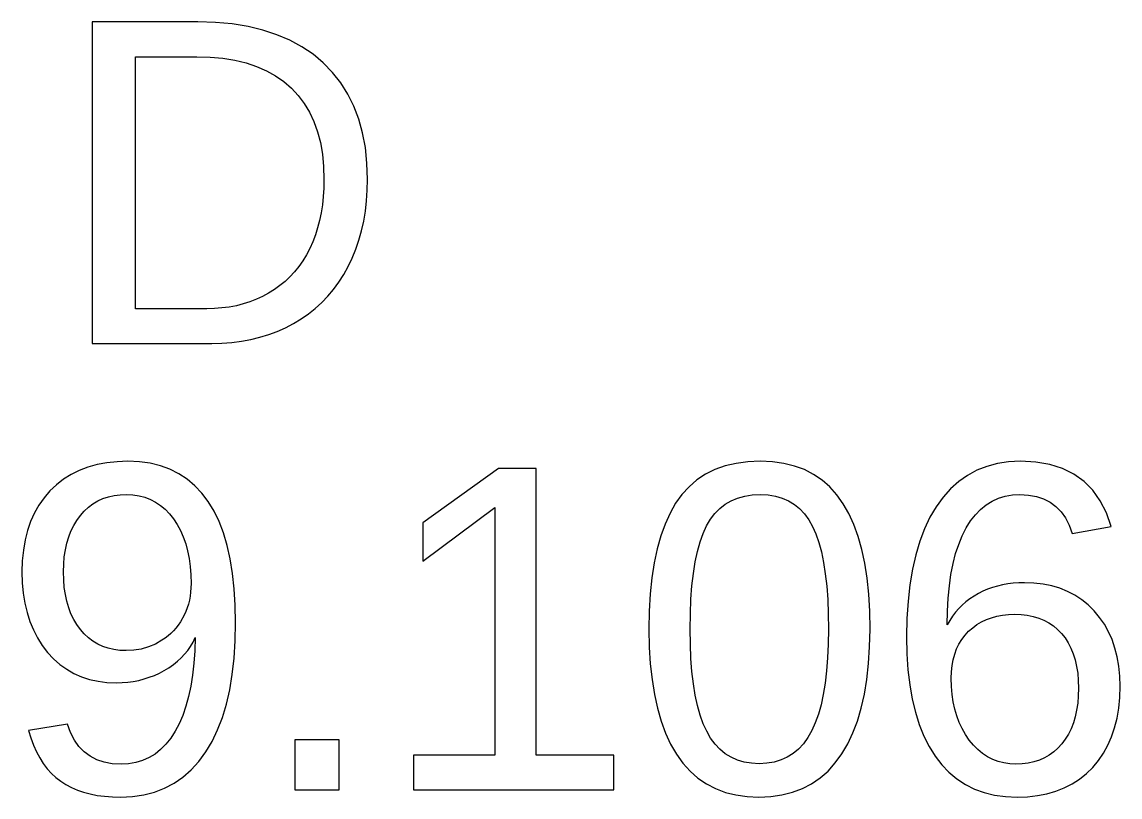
# Model space of a CAD drawing. Header units: metres. Extents: x -61 to 817, y 39 to 684.
# Drawn here: x -7.94 to 1.9, y 316.49 to 323.44 of the extents above; entities that cross this region are included whole.
import ezdxf

# ---------------------------------------------------------------- set-up
doc = ezdxf.new("R2010")
doc.units = ezdxf.units.M

msp = doc.modelspace()

# ---------------------------------------------------------------- linework, layer by layer
for p, q in [((-6.3641, 323.436), (-7.3121, 323.436)), ((-7.3121, 323.436), (-7.3121, 320.556)), ((-6.2065, 323.431), (-6.3641, 323.436)), ((-6.057, 323.418), (-6.2065, 323.431)), ((-5.9158, 323.395), (-6.057, 323.418)), ((-5.7828, 323.363), (-5.9158, 323.395)), ((-5.658, 323.322), (-5.7828, 323.363)), ((-5.5415, 323.273), (-5.658, 323.322)), ((-5.4331, 323.214), (-5.5415, 323.273)), ((-6.9241, 320.867), (-6.9241, 323.125)), ((-6.9241, 323.125), (-6.3731, 323.125)), ((-6.3731, 323.125), (-6.2533, 323.121)), ((-6.2533, 323.121), (-6.1398, 323.111)), ((-5.333, 323.146), (-5.4331, 323.214)), ((-5.2411, 323.069), (-5.333, 323.146)), ((-6.1398, 323.111), (-6.0329, 323.093)), ((-6.0329, 323.093), (-5.9324, 323.069)), ((-5.9324, 323.069), (-5.8384, 323.038)), ((-5.8384, 323.038), (-5.7509, 322.999)), ((-5.158, 322.983), (-5.2411, 323.069)), ((-5.7509, 322.999), (-5.6698, 322.954)), ((-5.6698, 322.954), (-5.5953, 322.902)), ((-5.0847, 322.89), (-5.158, 322.983)), ((-5.5953, 322.902), (-5.5271, 322.843)), ((-5.5271, 322.843), (-5.4658, 322.777)), ((-5.0211, 322.79), (-5.0847, 322.89)), ((-5.4658, 322.777), (-5.4118, 322.705)), ((-4.9673, 322.681), (-5.0211, 322.79)), ((-5.4118, 322.705), (-5.3649, 322.627)), ((-4.9233, 322.566), (-4.9673, 322.681)), ((-5.3649, 322.627), (-5.3252, 322.543)), ((-5.3252, 322.543), (-5.2928, 322.452)), ((-4.8891, 322.442), (-4.9233, 322.566)), ((-5.2928, 322.452), (-5.2676, 322.355)), ((-4.8647, 322.311), (-4.8891, 322.442)), ((-5.2676, 322.355), (-5.2495, 322.251)), ((-5.2495, 322.251), (-5.2387, 322.142)), ((-4.85, 322.172), (-4.8647, 322.311)), ((-5.2387, 322.142), (-5.2351, 322.026)), ((-4.8451, 322.026), (-4.85, 322.172)), ((-5.2367, 321.947), (-5.2414, 321.872)), ((-5.2351, 322.026), (-5.2367, 321.947)), ((-4.8473, 321.928), (-4.8451, 322.026)), ((-5.2414, 321.872), (-5.2493, 321.798)), ((-4.8537, 321.833), (-4.8473, 321.928)), ((-5.2493, 321.798), (-5.2604, 321.727)), ((-4.8643, 321.741), (-4.8537, 321.833)), ((-5.2746, 321.658), (-5.292, 321.592)), ((-5.2604, 321.727), (-5.2746, 321.658)), ((-4.8985, 321.565), (-4.8793, 321.651)), ((-4.8793, 321.651), (-4.8643, 321.741)), ((-5.292, 321.592), (-5.3126, 321.528)), ((-4.922, 321.481), (-4.8985, 321.565)), ((-5.3363, 321.466), (-5.3631, 321.407)), ((-5.3126, 321.528), (-5.3363, 321.466)), ((-4.9498, 321.4), (-4.922, 321.481)), ((-5.3929, 321.35), (-5.4255, 321.296)), ((-5.3631, 321.407), (-5.3929, 321.35)), ((-4.9818, 321.321), (-4.9498, 321.4)), ((-5.4255, 321.296), (-5.4609, 321.246)), ((-5.0181, 321.246), (-4.9818, 321.321)), ((-5.5399, 321.154), (-5.5836, 321.112)), ((-5.499, 321.198), (-5.5399, 321.154)), ((-5.4609, 321.246), (-5.499, 321.198)), ((-5.1021, 321.105), (-5.0583, 321.173)), ((-5.0583, 321.173), (-5.0181, 321.246)), ((-5.63, 321.074), (-5.6792, 321.038)), ((-5.5836, 321.112), (-5.63, 321.074)), ((-5.1495, 321.04), (-5.1021, 321.105)), ((-5.7852, 320.976), (-5.8411, 320.951)), ((-5.7311, 321.006), (-5.7852, 320.976)), ((-5.6792, 321.038), (-5.7311, 321.006)), ((-5.2548, 320.923), (-5.2004, 320.98)), ((-5.2004, 320.98), (-5.1495, 321.04)), ((-6.2851, 320.867), (-6.9241, 320.867)), ((-6.2161, 320.868), (-6.2851, 320.867)), ((-6.1489, 320.874), (-6.2161, 320.868)), ((-6.0836, 320.882), (-6.1489, 320.874)), ((-6.0201, 320.894), (-6.0836, 320.882)), ((-5.9586, 320.91), (-6.0201, 320.894)), ((-5.8989, 320.928), (-5.9586, 320.91)), ((-5.8411, 320.951), (-5.8989, 320.928)), ((-5.3743, 320.82), (-5.3128, 320.87)), ((-5.3128, 320.87), (-5.2548, 320.923)), ((-5.5081, 320.734), (-5.4394, 320.775)), ((-5.4394, 320.775), (-5.3743, 320.82)), ((-5.7303, 320.635), (-5.6539, 320.663)), ((-5.6539, 320.663), (-5.5798, 320.696)), ((-5.5798, 320.696), (-5.5081, 320.734)), ((-6.1491, 320.558), (-6.0605, 320.564)), ((-6.0605, 320.564), (-5.9744, 320.575)), ((-5.9744, 320.575), (-5.8906, 320.591)), ((-5.8906, 320.591), (-5.8092, 320.611)), ((-5.8092, 320.611), (-5.7303, 320.635)), ((-7.3121, 320.556), (-6.2401, 320.556)), ((-6.2401, 320.556), (-6.1491, 320.558)), ((-7.1806, 319.487), (-7.2678, 319.47)), ((-7.0885, 319.496), (-7.1806, 319.487)), ((-6.9916, 319.5), (-7.0885, 319.496)), ((-6.8889, 319.495), (-6.9916, 319.5)), ((-6.7918, 319.482), (-6.8889, 319.495)), ((-6.7005, 319.46), (-6.7918, 319.482)), ((-1.5436, 319.481), (-1.6416, 319.458)), ((-1.4388, 319.495), (-1.5436, 319.481)), ((-1.3272, 319.5), (-1.4388, 319.495)), ((-1.2184, 319.495), (-1.3272, 319.5)), ((-1.1162, 319.481), (-1.2184, 319.495)), ((-1.0206, 319.457), (-1.1162, 319.481)), ((0.7969, 319.48), (0.7019, 319.454)), ((0.8975, 319.495), (0.7969, 319.48)), ((1.0036, 319.5), (0.8975, 319.495)), ((1.141, 319.492), (1.0036, 319.5)), ((1.2667, 319.471), (1.141, 319.492)), ((-7.5005, 319.382), (-7.5684, 319.339)), ((-7.4278, 319.418), (-7.5005, 319.382)), ((-7.3502, 319.447), (-7.4278, 319.418)), ((-7.2678, 319.47), (-7.3502, 319.447)), ((-6.6148, 319.428), (-6.7005, 319.46)), ((-6.5348, 319.388), (-6.6148, 319.428)), ((-6.4605, 319.339), (-6.5348, 319.388)), ((-3.6729, 319.436), (-4.3499, 318.949)), ((-3.3359, 319.436), (-3.6729, 319.436)), ((-3.3359, 316.867), (-3.3359, 319.436)), ((-1.8169, 319.384), (-1.8943, 319.333)), ((-1.7327, 319.425), (-1.8169, 319.384)), ((-1.6416, 319.458), (-1.7327, 319.425)), ((-0.9315, 319.425), (-1.0206, 319.457)), ((-0.8489, 319.382), (-0.9315, 319.425)), ((-0.7729, 319.331), (-0.8489, 319.382)), ((0.6125, 319.419), (0.5286, 319.374)), ((0.7019, 319.454), (0.6125, 319.419)), ((1.3806, 319.435), (1.2667, 319.471)), ((1.4827, 319.384), (1.3806, 319.435)), ((1.573, 319.32), (1.4827, 319.384)), ((-7.6314, 319.29), (-7.6896, 319.235)), ((-7.5684, 319.339), (-7.6314, 319.29)), ((-6.3918, 319.281), (-6.4605, 319.339)), ((-1.8943, 319.333), (-1.9647, 319.272)), ((-0.7035, 319.27), (-0.7729, 319.331)), ((0.4503, 319.319), (0.3775, 319.253)), ((0.5286, 319.374), (0.4503, 319.319)), ((1.6516, 319.241), (1.573, 319.32)), ((-7.6896, 319.235), (-7.7423, 319.174)), ((-7.1669, 319.182), (-7.1155, 319.193)), ((-7.1155, 319.193), (-7.0614, 319.2)), ((-7.0614, 319.2), (-7.0046, 319.203)), ((-7.0046, 319.203), (-6.947, 319.2)), ((-6.947, 319.2), (-6.8921, 319.192)), ((-6.8921, 319.192), (-6.8399, 319.178)), ((-6.3289, 319.214), (-6.3918, 319.281)), ((-6.2716, 319.139), (-6.3289, 319.214)), ((-2.0284, 319.203), (-2.0852, 319.124)), ((-1.9647, 319.272), (-2.0284, 319.203)), ((-1.5296, 319.171), (-1.4667, 319.189)), ((-1.4667, 319.189), (-1.3993, 319.199)), ((-1.3993, 319.199), (-1.3272, 319.203)), ((-1.3272, 319.203), (-1.257, 319.199)), ((-1.257, 319.199), (-1.1913, 319.189)), ((-1.1913, 319.189), (-1.1303, 319.171)), ((-0.6405, 319.199), (-0.7035, 319.27)), ((-0.5842, 319.12), (-0.6405, 319.199)), ((0.3775, 319.253), (0.3103, 319.178)), ((0.8074, 319.169), (0.8677, 319.188)), ((0.8677, 319.188), (0.9314, 319.199)), ((0.9314, 319.199), (0.9986, 319.203)), ((0.9986, 319.203), (1.0757, 319.198)), ((1.0757, 319.198), (1.1465, 319.185)), ((1.1465, 319.185), (1.211, 319.164)), ((1.7184, 319.147), (1.6516, 319.241)), ((-7.7888, 319.108), (-7.829, 319.037)), ((-7.7423, 319.174), (-7.7888, 319.108)), ((-7.3827, 319.054), (-7.345, 319.089)), ((-7.345, 319.089), (-7.3046, 319.119)), ((-7.3046, 319.119), (-7.2614, 319.145)), ((-7.2614, 319.145), (-7.2156, 319.166)), ((-7.2156, 319.166), (-7.1669, 319.182)), ((-6.8399, 319.178), (-6.7904, 319.159)), ((-6.7904, 319.159), (-6.7435, 319.135)), ((-6.7435, 319.135), (-6.6993, 319.105)), ((-6.6993, 319.105), (-6.6577, 319.07)), ((-6.2202, 319.054), (-6.2716, 319.139)), ((-4.3499, 318.604), (-3.7039, 319.087)), ((-3.7039, 319.087), (-3.7039, 316.867)), ((-2.0852, 319.124), (-2.1353, 319.036)), ((-1.6903, 319.077), (-1.6414, 319.116)), ((-1.6414, 319.116), (-1.5878, 319.147)), ((-1.5878, 319.147), (-1.5296, 319.171)), ((-1.1303, 319.171), (-1.0737, 319.146)), ((-1.0737, 319.146), (-1.0217, 319.114)), ((-1.0217, 319.114), (-0.9743, 319.076)), ((-0.5338, 319.031), (-0.5842, 319.12)), ((0.2486, 319.093), (0.193, 318.998)), ((0.3103, 319.178), (0.2486, 319.093)), ((0.647, 319.069), (0.6971, 319.11)), ((0.6971, 319.11), (0.7505, 319.143)), ((0.7505, 319.143), (0.8074, 319.169)), ((1.211, 319.164), (1.2693, 319.134)), ((1.2693, 319.134), (1.3213, 319.095)), ((1.3213, 319.095), (1.367, 319.048)), ((1.7734, 319.039), (1.7184, 319.147)), ((-7.829, 319.037), (-7.8631, 318.961)), ((-7.4493, 318.971), (-7.4176, 319.015)), ((-7.4176, 319.015), (-7.3827, 319.054)), ((-6.6577, 319.07), (-6.6188, 319.03)), ((-6.6188, 319.03), (-6.5826, 318.984)), ((-6.1748, 318.96), (-6.2202, 319.054)), ((-2.1353, 319.036), (-2.1796, 318.938)), ((-1.7742, 318.98), (-1.7345, 319.032)), ((-1.7345, 319.032), (-1.6903, 319.077)), ((-0.9743, 319.076), (-0.9314, 319.03)), ((-0.9314, 319.03), (-0.893, 318.977)), ((-0.4893, 318.933), (-0.5338, 319.031)), ((0.193, 318.998), (0.1439, 318.895)), ((0.5573, 318.966), (0.6005, 319.021)), ((0.6005, 319.021), (0.647, 319.069)), ((1.367, 319.048), (1.4065, 318.992)), ((1.4065, 318.992), (1.4397, 318.927)), ((1.8166, 318.917), (1.7734, 319.039)), ((-7.8631, 318.961), (-7.891, 318.88)), ((-7.5015, 318.875), (-7.4772, 318.925)), ((-7.4772, 318.925), (-7.4493, 318.971)), ((-6.5826, 318.984), (-6.5496, 318.933)), ((-6.5496, 318.933), (-6.5206, 318.879)), ((-6.1355, 318.858), (-6.1748, 318.96)), ((-4.3499, 318.949), (-4.3499, 318.604)), ((-2.1796, 318.938), (-2.2179, 318.832)), ((-1.8398, 318.854), (-1.8092, 318.921)), ((-1.8092, 318.921), (-1.7742, 318.98)), ((-0.893, 318.977), (-0.8591, 318.917)), ((-0.8591, 318.917), (-0.8291, 318.849)), ((-0.4508, 318.826), (-0.4893, 318.933)), ((0.1439, 318.895), (0.1014, 318.783)), ((0.4819, 318.833), (0.5176, 318.903)), ((0.5176, 318.903), (0.5573, 318.966)), ((1.4397, 318.927), (1.4666, 318.854)), ((1.4666, 318.854), (1.8166, 318.917)), ((-7.9127, 318.795), (-7.9282, 318.704)), ((-7.891, 318.88), (-7.9127, 318.795)), ((-7.5388, 318.766), (-7.522, 318.822)), ((-7.522, 318.822), (-7.5015, 318.875)), ((-6.5206, 318.879), (-6.4954, 318.822)), ((-6.4954, 318.822), (-6.474, 318.761)), ((-6.1022, 318.746), (-6.1355, 318.858)), ((-2.2179, 318.832), (-2.2504, 318.716)), ((-1.8668, 318.778), (-1.8398, 318.854)), ((-0.8291, 318.849), (-0.8027, 318.773)), ((-0.4182, 318.71), (-0.4508, 318.826)), ((0.4504, 318.756), (0.4819, 318.833)), ((-7.9282, 318.704), (-7.9375, 318.609)), ((-7.5611, 318.644), (-7.5518, 318.707)), ((-7.5518, 318.707), (-7.5388, 318.766)), ((-6.474, 318.761), (-6.4566, 318.697)), ((-6.4566, 318.697), (-6.443, 318.629)), ((-6.075, 318.626), (-6.1022, 318.746)), ((-2.2504, 318.716), (-2.2769, 318.59)), ((-1.9101, 318.599), (-1.8903, 318.693)), ((-1.8903, 318.693), (-1.8668, 318.778)), ((-0.8027, 318.773), (-0.7797, 318.688)), ((-0.3916, 318.586), (-0.4182, 318.71)), ((0.1014, 318.783), (0.0654, 318.662)), ((0.4232, 318.673), (0.4504, 318.756)), ((-7.9375, 318.609), (-7.9406, 318.509)), ((-7.5667, 318.578), (-7.5611, 318.644)), ((-6.443, 318.629), (-6.4333, 318.558)), ((-6.0538, 318.496), (-6.075, 318.626)), ((-1.9263, 318.496), (-1.9101, 318.599)), ((-0.7797, 318.688), (-0.7603, 318.594)), ((0.0654, 318.662), (0.0359, 318.533)), ((0.4001, 318.583), (0.4232, 318.673)), ((-7.9406, 318.509), (-7.9377, 318.411)), ((-7.5686, 318.509), (-7.5667, 318.578)), ((-7.5667, 318.438), (-7.5686, 318.509)), ((-6.4333, 318.558), (-6.4275, 318.483)), ((-2.2769, 318.59), (-2.2976, 318.456)), ((-0.7603, 318.594), (-0.7444, 318.492)), ((-0.3708, 318.452), (-0.3916, 318.586)), ((0.0359, 318.533), (0.013, 318.394)), ((0.3812, 318.487), (0.4001, 318.583)), ((-7.9377, 318.411), (-7.9292, 318.318)), ((-7.5611, 318.37), (-7.5667, 318.438)), ((-6.4256, 318.405), (-6.4294, 318.328)), ((-6.4275, 318.483), (-6.4256, 318.405)), ((-6.0387, 318.358), (-6.0538, 318.496)), ((-2.2976, 318.456), (-2.3123, 318.312)), ((-1.9389, 318.385), (-1.9263, 318.496)), ((-0.7444, 318.492), (-0.732, 318.381)), ((-0.356, 318.309), (-0.3708, 318.452)), ((0.3665, 318.384), (0.3812, 318.487)), ((0.8897, 318.401), (0.8427, 318.393)), ((0.938, 318.407), (0.8897, 318.401)), ((0.9877, 318.41), (0.938, 318.407)), ((1.0386, 318.412), (0.9877, 318.41)), ((1.1241, 318.409), (1.0386, 318.412)), ((1.2057, 318.399), (1.1241, 318.409)), ((1.2832, 318.384), (1.2057, 318.399)), ((-7.9292, 318.318), (-7.915, 318.229)), ((-7.5518, 318.306), (-7.5611, 318.37)), ((-7.5388, 318.246), (-7.5518, 318.306)), ((-6.4294, 318.328), (-6.4342, 318.292)), ((-6.0296, 318.21), (-6.0387, 318.358)), ((-2.3123, 318.312), (-2.3212, 318.158)), ((-1.9479, 318.264), (-1.9389, 318.385)), ((-0.732, 318.381), (-0.7232, 318.261)), ((-0.3471, 318.157), (-0.356, 318.309)), ((0.013, 318.394), (-0.0033, 318.248)), ((0.356, 318.274), (0.3665, 318.384)), ((0.6266, 318.315), (0.5876, 318.292)), ((0.6672, 318.335), (0.6266, 318.315)), ((0.7092, 318.353), (0.6672, 318.335)), ((0.7524, 318.369), (0.7092, 318.353)), ((0.7969, 318.382), (0.7524, 318.369)), ((0.8427, 318.393), (0.7969, 318.382)), ((1.3566, 318.362), (1.2832, 318.384)), ((1.4261, 318.334), (1.3566, 318.362)), ((1.4915, 318.3), (1.4261, 318.334)), ((1.5529, 318.259), (1.4915, 318.3)), ((-7.915, 318.229), (-7.8952, 318.145)), ((-7.522, 318.188), (-7.5388, 318.246)), ((-6.4497, 318.221), (-6.4603, 318.187)), ((-6.441, 318.256), (-6.4497, 318.221)), ((-6.4342, 318.292), (-6.441, 318.256)), ((-6.0266, 318.054), (-6.0296, 318.21)), ((-1.9533, 318.134), (-1.9479, 318.264)), ((-0.7232, 318.261), (-0.7179, 318.133)), ((-0.0033, 318.248), (-0.0131, 318.092)), ((0.3497, 318.158), (0.356, 318.274)), ((0.4826, 318.212), (0.4516, 318.181)), ((0.5156, 318.241), (0.4826, 318.212)), ((0.5506, 318.268), (0.5156, 318.241)), ((0.5876, 318.292), (0.5506, 318.268)), ((1.6102, 318.213), (1.5529, 318.259)), ((1.6636, 318.16), (1.6102, 318.213)), ((-7.8952, 318.145), (-7.8696, 318.064)), ((-7.5015, 318.134), (-7.522, 318.188)), ((-7.4772, 318.084), (-7.5015, 318.134)), ((-6.4872, 318.122), (-6.5214, 318.061)), ((-6.4728, 318.154), (-6.4872, 318.122)), ((-6.4603, 318.187), (-6.4728, 318.154)), ((-2.3212, 318.158), (-2.3242, 317.996)), ((-1.9551, 317.996), (-1.9533, 318.134)), ((-0.7179, 318.133), (-0.7162, 317.996)), ((-0.3441, 317.996), (-0.3471, 318.157)), ((0.3476, 318.035), (0.3497, 318.158)), ((0.3956, 318.112), (0.3706, 318.074)), ((0.4226, 318.148), (0.3956, 318.112)), ((0.4516, 318.181), (0.4226, 318.148)), ((0.744, 318.099), (0.792, 318.113)), ((0.792, 318.113), (0.8425, 318.122)), ((0.8425, 318.122), (0.8954, 318.128)), ((0.8954, 318.128), (0.9506, 318.13)), ((0.9506, 318.13), (1.0091, 318.128)), ((1.0091, 318.128), (1.0647, 318.121)), ((1.0647, 318.121), (1.1174, 318.11)), ((1.1174, 318.11), (1.1671, 318.095)), ((1.7123, 318.102), (1.6636, 318.16)), ((-7.8696, 318.064), (-7.8384, 317.989)), ((-7.4493, 318.037), (-7.4772, 318.084)), ((-7.4176, 317.993), (-7.4493, 318.037)), ((-6.5614, 318.006), (-6.5835, 317.981)), ((-6.5407, 318.033), (-6.5614, 318.006)), ((-6.5214, 318.061), (-6.5407, 318.033)), ((-6.0299, 317.891), (-6.0266, 318.054)), ((-0.0131, 318.092), (-0.0164, 317.928)), ((0.3706, 318.074), (0.3476, 318.035)), ((0.5396, 317.977), (0.5757, 318.009)), ((0.5757, 318.009), (0.6142, 318.037)), ((0.6142, 318.037), (0.655, 318.062)), ((0.655, 318.062), (0.6983, 318.082)), ((0.6983, 318.082), (0.744, 318.099)), ((1.1671, 318.095), (1.2139, 318.076)), ((1.2139, 318.076), (1.2577, 318.053)), ((1.2577, 318.053), (1.2986, 318.025)), ((1.2986, 318.025), (1.3366, 317.993)), ((1.7552, 318.04), (1.7123, 318.102)), ((1.7925, 317.973), (1.7552, 318.04)), ((-7.8384, 317.989), (-7.8014, 317.917)), ((-7.8014, 317.917), (-7.7589, 317.85)), ((-7.3827, 317.953), (-7.4176, 317.993)), ((-7.3452, 317.918), (-7.3827, 317.953)), ((-7.305, 317.888), (-7.3452, 317.918)), ((-6.6585, 317.915), (-6.6863, 317.896)), ((-6.632, 317.936), (-6.6585, 317.915)), ((-6.607, 317.958), (-6.632, 317.936)), ((-6.5835, 317.981), (-6.607, 317.958)), ((-6.408, 317.88), (-6.3886, 317.92)), ((-6.3886, 317.92), (-6.3924, 317.802)), ((-2.3242, 317.996), (-2.3211, 317.836)), ((-1.9533, 317.861), (-1.9551, 317.996)), ((-0.7162, 317.996), (-0.718, 317.863)), ((-0.3473, 317.837), (-0.3441, 317.996)), ((-0.0164, 317.928), (-0.0132, 317.776)), ((0.478, 317.903), (0.5069, 317.941)), ((0.5069, 317.941), (0.5396, 317.977)), ((1.3366, 317.993), (1.3716, 317.957)), ((1.3716, 317.957), (1.4035, 317.917)), ((1.4035, 317.917), (1.4316, 317.873)), ((1.824, 317.902), (1.7925, 317.973)), ((-7.7589, 317.85), (-7.7106, 317.788)), ((-7.2622, 317.862), (-7.305, 317.888)), ((-7.2168, 317.841), (-7.2622, 317.862)), ((-7.1687, 317.825), (-7.2168, 317.841)), ((-7.118, 317.813), (-7.1687, 317.825)), ((-7.0646, 317.806), (-7.118, 317.813)), ((-6.8727, 317.818), (-6.9395, 317.807)), ((-6.8082, 317.837), (-6.8727, 317.818)), ((-6.7459, 317.863), (-6.8082, 317.837)), ((-6.6863, 317.896), (-6.7459, 317.863)), ((-6.4554, 317.806), (-6.4303, 317.842)), ((-6.4303, 317.842), (-6.408, 317.88)), ((-6.0398, 317.736), (-6.0299, 317.891)), ((-2.3211, 317.836), (-2.312, 317.686)), ((-1.9479, 317.734), (-1.9533, 317.861)), ((-0.718, 317.863), (-0.7236, 317.739)), ((-0.3566, 317.687), (-0.3473, 317.837)), ((0.4144, 317.772), (0.4317, 317.819)), ((0.4317, 317.819), (0.4529, 317.862)), ((0.4529, 317.862), (0.478, 317.903)), ((1.4316, 317.873), (1.456, 317.826)), ((1.456, 317.826), (1.4767, 317.775)), ((1.8498, 317.827), (1.824, 317.902)), ((1.8698, 317.748), (1.8498, 317.827)), ((-7.7106, 317.788), (-7.6574, 317.731)), ((-7.6574, 317.731), (-7.6004, 317.68)), ((-7.0086, 317.804), (-7.0646, 317.806)), ((-6.9395, 317.807), (-7.0086, 317.804)), ((-6.5477, 317.708), (-6.5141, 317.739)), ((-6.5141, 317.739), (-6.4833, 317.771)), ((-6.4833, 317.771), (-6.4554, 317.806)), ((-6.3924, 317.802), (-6.4002, 317.69)), ((-6.0564, 317.59), (-6.0398, 317.736)), ((-1.9387, 317.616), (-1.9479, 317.734)), ((-0.7236, 317.739), (-0.7328, 317.622)), ((-0.0132, 317.776), (-0.0038, 317.632)), ((0.3913, 317.67), (0.4009, 317.722)), ((0.4009, 317.722), (0.4144, 317.772)), ((1.4767, 317.775), (1.4936, 317.721)), ((1.4936, 317.721), (1.5067, 317.663)), ((1.8841, 317.664), (1.8698, 317.748)), ((-7.6004, 317.68), (-7.5396, 317.637)), ((-7.5396, 317.637), (-7.475, 317.6)), ((-6.7096, 317.603), (-6.6656, 317.626)), ((-6.6656, 317.626), (-6.6235, 317.651)), ((-6.6235, 317.651), (-6.5842, 317.679)), ((-6.5842, 317.679), (-6.5477, 317.708)), ((-6.4002, 317.69), (-6.4121, 317.584)), ((-2.312, 317.686), (-2.2968, 317.544)), ((-1.9259, 317.506), (-1.9387, 317.616)), ((-0.7328, 317.622), (-0.7458, 317.513)), ((-0.3721, 317.546), (-0.3566, 317.687)), ((-0.0038, 317.632), (0.0119, 317.497)), ((0.3836, 317.557), (0.3855, 317.615)), ((0.3855, 317.615), (0.3913, 317.67)), ((1.5067, 317.663), (1.5161, 317.601)), ((1.8927, 317.576), (1.8841, 317.664)), ((-7.475, 317.6), (-7.4067, 317.569)), ((-7.4067, 317.569), (-7.3346, 317.546)), ((-7.3346, 317.546), (-7.2587, 317.529)), ((-7.2587, 317.529), (-7.179, 317.519)), ((-7.179, 317.519), (-7.0956, 317.516)), ((-7.0956, 317.516), (-7.0441, 317.517)), ((-7.0441, 317.517), (-6.9935, 317.521)), ((-6.9935, 317.521), (-6.9438, 317.528)), ((-6.9438, 317.528), (-6.8951, 317.537)), ((-6.8951, 317.537), (-6.8473, 317.55)), ((-6.8473, 317.55), (-6.8005, 317.565)), ((-6.8005, 317.565), (-6.7546, 317.582)), ((-6.7546, 317.582), (-6.7096, 317.603)), ((-6.4121, 317.584), (-6.4281, 317.485)), ((-6.0795, 317.453), (-6.0564, 317.59)), ((-2.2968, 317.544), (-2.2756, 317.411)), ((-0.7458, 317.513), (-0.7625, 317.412)), ((-0.3939, 317.413), (-0.3721, 317.546)), ((0.3856, 317.483), (0.3836, 317.557)), ((1.5161, 317.601), (1.5217, 317.536)), ((1.5217, 317.536), (1.5236, 317.468)), ((1.8956, 317.484), (1.8927, 317.576)), ((-6.4281, 317.485), (-6.4481, 317.392)), ((-6.1093, 317.324), (-6.0795, 317.453)), ((-1.9095, 317.405), (-1.9259, 317.506)), ((0.0119, 317.497), (0.034, 317.37)), ((0.3916, 317.412), (0.3856, 317.483)), ((1.5236, 317.468), (1.5217, 317.399)), ((1.8926, 317.384), (1.8956, 317.484)), ((-6.4481, 317.392), (-6.4722, 317.305)), ((-6.1457, 317.204), (-6.1093, 317.324)), ((-2.2756, 317.411), (-2.2482, 317.287)), ((-1.8894, 317.311), (-1.9095, 317.405)), ((-0.7828, 317.319), (-0.8069, 317.234)), ((-0.7625, 317.412), (-0.7828, 317.319)), ((-0.4219, 317.289), (-0.3939, 317.413)), ((0.034, 317.37), (0.0623, 317.251)), ((0.4016, 317.345), (0.3916, 317.412)), ((0.4156, 317.28), (0.4016, 317.345)), ((1.5162, 317.333), (1.5069, 317.271)), ((1.5217, 317.399), (1.5162, 317.333)), ((1.8835, 317.289), (1.8926, 317.384)), ((-6.5002, 317.224), (-6.5324, 317.149)), ((-6.4722, 317.305), (-6.5002, 317.224)), ((-2.2482, 317.287), (-2.2148, 317.171)), ((-1.8656, 317.226), (-1.8894, 317.311)), ((-1.8382, 317.149), (-1.8656, 317.226)), ((-0.8069, 317.234), (-0.8347, 317.156)), ((-0.4561, 317.173), (-0.4219, 317.289)), ((0.0623, 317.251), (0.0969, 317.141)), ((0.4336, 317.219), (0.4156, 317.28)), ((0.4556, 317.16), (0.4336, 317.219)), ((1.5069, 317.271), (1.494, 317.212)), ((1.8684, 317.199), (1.8835, 317.289)), ((-7.5326, 317.144), (-7.8816, 317.089)), ((-7.5051, 317.069), (-7.5326, 317.144)), ((-6.5324, 317.149), (-6.5686, 317.081)), ((-6.1887, 317.093), (-6.1457, 317.204)), ((-2.2148, 317.171), (-2.1753, 317.064)), ((-1.8072, 317.081), (-1.8382, 317.149)), ((-0.8347, 317.156), (-0.8661, 317.087)), ((-0.4966, 317.066), (-0.4561, 317.173)), ((0.0969, 317.141), (0.1379, 317.038)), ((0.4816, 317.105), (0.4556, 317.16)), ((1.4773, 317.156), (1.4569, 317.104)), ((1.494, 317.212), (1.4773, 317.156)), ((1.8472, 317.113), (1.8684, 317.199)), ((-7.8816, 317.089), (-7.8609, 317.021)), ((-7.8609, 317.021), (-7.8373, 316.957)), ((-7.4712, 317.003), (-7.5051, 317.069)), ((-6.5686, 317.081), (-6.6083, 317.019)), ((-6.2383, 316.99), (-6.1887, 317.093)), ((-2.1753, 317.064), (-2.1298, 316.965)), ((-1.7719, 317.02), (-1.8072, 317.081)), ((-0.9014, 317.025), (-0.9409, 316.97)), ((-0.8661, 317.087), (-0.9014, 317.025)), ((-0.5433, 316.968), (-0.4966, 317.066)), ((0.1379, 317.038), (0.1851, 316.944)), ((0.5116, 317.052), (0.4816, 317.105)), ((0.5456, 317.003), (0.5116, 317.052)), ((1.4329, 317.055), (1.4051, 317.01)), ((1.4569, 317.104), (1.4329, 317.055)), ((1.7867, 316.957), (1.82, 317.032)), ((1.82, 317.032), (1.8472, 317.113)), ((-7.8373, 316.957), (-7.8109, 316.898)), ((-7.4308, 316.945), (-7.4712, 317.003)), ((-7.3839, 316.897), (-7.4308, 316.945)), ((-6.6516, 316.965), (-6.6984, 316.917)), ((-6.6083, 317.019), (-6.6516, 316.965)), ((-6.2946, 316.896), (-6.2383, 316.99)), ((-5.0998, 317.004), (-5.4958, 317.004)), ((-5.4958, 317.004), (-5.4958, 316.556)), ((-5.0998, 316.556), (-5.0998, 317.004)), ((-2.1298, 316.965), (-2.0782, 316.876)), ((-1.7324, 316.966), (-1.7719, 317.02)), ((-1.6886, 316.92), (-1.7324, 316.966)), ((-0.9409, 316.97), (-0.9846, 316.922)), ((-0.5961, 316.878), (-0.5433, 316.968)), ((0.1851, 316.944), (0.2386, 316.859)), ((0.5829, 316.957), (0.5456, 317.003)), ((0.6225, 316.917), (0.5829, 316.957)), ((1.3391, 316.93), (1.3018, 316.896)), ((1.3736, 316.968), (1.3391, 316.93)), ((1.4051, 317.01), (1.3736, 316.968)), ((1.7474, 316.885), (1.7867, 316.957)), ((-7.8109, 316.898), (-7.7817, 316.843)), ((-7.7817, 316.843), (-7.7497, 316.792)), ((-7.3306, 316.857), (-7.3839, 316.897)), ((-7.2708, 316.826), (-7.3306, 316.857)), ((-7.2045, 316.804), (-7.2708, 316.826)), ((-6.8024, 316.845), (-6.8597, 316.819)), ((-6.7486, 316.877), (-6.8024, 316.845)), ((-6.6984, 316.917), (-6.7486, 316.877)), ((-6.357, 316.811), (-6.2946, 316.896)), ((-3.7039, 316.867), (-4.4329, 316.867)), ((-4.4329, 316.867), (-4.4329, 316.556)), ((-2.6399, 316.867), (-3.3359, 316.867)), ((-2.6399, 316.556), (-2.6399, 316.867)), ((-2.0782, 316.876), (-2.0202, 316.795)), ((-1.6405, 316.88), (-1.6886, 316.92)), ((-1.5882, 316.848), (-1.6405, 316.88)), ((-1.5316, 316.823), (-1.5882, 316.848)), ((-1.0848, 316.849), (-1.1413, 316.824)), ((-1.0326, 316.882), (-1.0848, 316.849)), ((-0.9846, 316.922), (-1.0326, 316.882)), ((-0.6551, 316.797), (-0.5961, 316.878)), ((0.2386, 316.859), (0.298, 316.782)), ((0.6644, 316.883), (0.6225, 316.917)), ((0.7085, 316.853), (0.6644, 316.883)), ((0.7548, 316.829), (0.7085, 316.853)), ((0.8034, 316.811), (0.7548, 316.829)), ((1.2188, 316.843), (1.1732, 316.822)), ((1.2617, 316.867), (1.2188, 316.843)), ((1.3018, 316.896), (1.2617, 316.867)), ((1.702, 316.819), (1.7474, 316.885)), ((-7.7497, 316.792), (-7.7149, 316.746)), ((-7.7149, 316.746), (-7.6773, 316.704)), ((-7.1318, 316.791), (-7.2045, 316.804)), ((-7.0526, 316.787), (-7.1318, 316.791)), ((-6.9848, 316.79), (-7.0526, 316.787)), ((-6.9205, 316.801), (-6.9848, 316.79)), ((-6.8597, 316.819), (-6.9205, 316.801)), ((-6.4986, 316.671), (-6.425, 316.736)), ((-6.425, 316.736), (-6.357, 316.811)), ((-2.0202, 316.795), (-1.9563, 316.724)), ((-1.4707, 316.805), (-1.5316, 316.823)), ((-1.4056, 316.794), (-1.4707, 316.805)), ((-1.3361, 316.791), (-1.4056, 316.794)), ((-1.2669, 316.794), (-1.3361, 316.791)), ((-1.202, 316.805), (-1.2669, 316.794)), ((-1.1413, 316.824), (-1.202, 316.805)), ((-0.72, 316.725), (-0.6551, 316.797)), ((0.298, 316.782), (0.3631, 316.714)), ((0.8542, 316.797), (0.8034, 316.811)), ((0.9073, 316.789), (0.8542, 316.797)), ((0.9626, 316.787), (0.9073, 316.789)), ((1.0194, 316.789), (0.9626, 316.787)), ((1.0735, 316.796), (1.0194, 316.789)), ((1.1247, 316.807), (1.0735, 316.796)), ((1.1732, 316.822), (1.1247, 316.807)), ((1.5939, 316.702), (1.6506, 316.758)), ((1.6506, 316.758), (1.702, 316.819)), ((-7.6773, 316.704), (-7.6369, 316.666)), ((-7.6369, 316.666), (-7.5936, 316.633)), ((-7.5936, 316.633), (-7.5471, 316.603)), ((-6.5778, 316.616), (-6.4986, 316.671)), ((-1.9563, 316.724), (-1.8863, 316.662)), ((-1.8863, 316.662), (-1.8102, 316.61)), ((-0.8674, 316.611), (-0.7907, 316.663)), ((-0.7907, 316.663), (-0.72, 316.725)), ((0.3631, 316.714), (0.4337, 316.655)), ((0.4337, 316.655), (0.5099, 316.605)), ((1.4666, 316.61), (1.5325, 316.653)), ((1.5325, 316.653), (1.5939, 316.702)), ((-7.5471, 316.603), (-7.4973, 316.577)), ((-7.4973, 316.577), (-7.4444, 316.554)), ((-7.4444, 316.554), (-7.3882, 316.535)), ((-7.3882, 316.535), (-7.3287, 316.52)), ((-6.8494, 316.512), (-6.7533, 316.537)), ((-6.7533, 316.537), (-6.6627, 316.571)), ((-6.6627, 316.571), (-6.5778, 316.616)), ((-5.4958, 316.556), (-5.0998, 316.556)), ((-4.4329, 316.556), (-2.6399, 316.556)), ((-1.8102, 316.61), (-1.7281, 316.568)), ((-1.7281, 316.568), (-1.6399, 316.534)), ((-1.6399, 316.534), (-1.5457, 316.511)), ((-1.1327, 316.511), (-1.0384, 316.535)), ((-1.0384, 316.535), (-0.9499, 316.568)), ((-0.9499, 316.568), (-0.8674, 316.611)), ((0.5099, 316.605), (0.5917, 316.564)), ((0.5917, 316.564), (0.679, 316.532)), ((0.679, 316.532), (0.772, 316.51)), ((1.2413, 316.521), (1.321, 316.544)), ((1.321, 316.544), (1.3961, 316.574)), ((1.3961, 316.574), (1.4666, 316.61)), ((-7.3287, 316.52), (-7.266, 316.507)), ((-7.266, 316.507), (-7.2001, 316.499)), ((-7.2001, 316.499), (-7.131, 316.493)), ((-7.131, 316.493), (-7.0586, 316.492)), ((-7.0586, 316.492), (-6.9512, 316.497)), ((-6.9512, 316.497), (-6.8494, 316.512)), ((-1.5457, 316.511), (-1.4455, 316.496)), ((-1.4455, 316.496), (-1.3392, 316.492)), ((-1.3392, 316.492), (-1.233, 316.496)), ((-1.233, 316.496), (-1.1327, 316.511)), ((0.772, 316.51), (0.8705, 316.496)), ((0.8705, 316.496), (0.9746, 316.492)), ((0.9746, 316.492), (1.0681, 316.495)), ((1.0681, 316.495), (1.157, 316.505)), ((1.157, 316.505), (1.2413, 316.521))]:
    msp.add_line(p, q)

doc.saveas('drawing.dxf')
